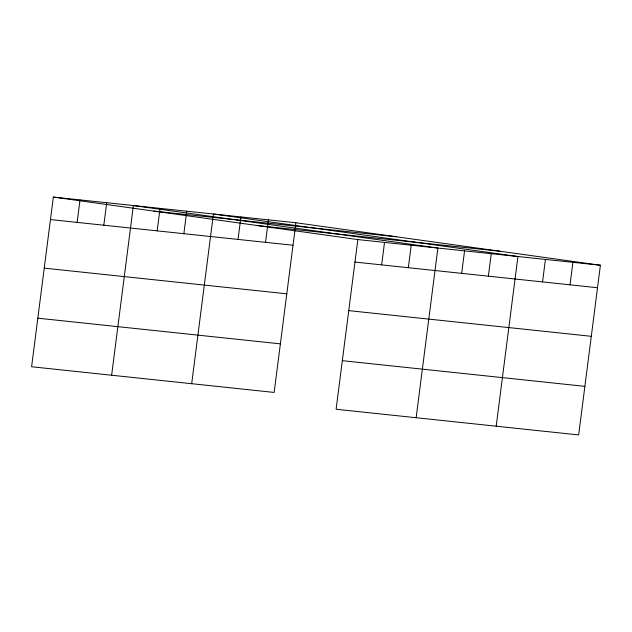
<?xml version="1.0" encoding="UTF-8"?>
<svg xmlns="http://www.w3.org/2000/svg" width="632" height="632" viewBox="0 0 632 632"><rect width="100%" height="100%" fill="white"/><g stroke="black" fill="none" stroke-linecap="round" stroke-linejoin="round"><path stroke-width="0.95" d="M295.895 222.748L53.341 197.073L31.6 366.757L274.154 392.433L295.895 222.748L600.4 265.243L578.659 434.927L336.106 409.252L357.846 239.568L600.4 265.243M77.136 222.385L80.019 199.894M103.822 225.213L106.697 202.722M111.643 375.226L133.384 205.55L437.889 248.036L416.148 417.72M157.178 230.862L160.062 208.37M183.865 233.69L186.74 211.199M191.686 383.703L213.426 214.019L517.932 256.513L496.191 426.197M238.035 239.425L240.911 216.934M265.519 242.333L268.403 219.841M381.641 264.879L384.525 242.388M408.327 267.707L411.203 245.216M461.684 273.356L464.567 250.865M488.37 276.184L491.246 253.693M542.54 281.912L545.424 259.428M570.032 284.827L572.908 262.335M153.821 211.096L396.382 236.771M257.358 225.545L499.912 251.22M50.457 219.565L293.011 245.24M354.963 262.059L597.517 287.734M44.232 268.134L286.794 293.817M348.738 310.628L591.299 336.311M37.825 318.18L280.379 343.863M342.331 360.675L584.884 386.357M53.341 197.073L357.846 239.568"/></g></svg>
